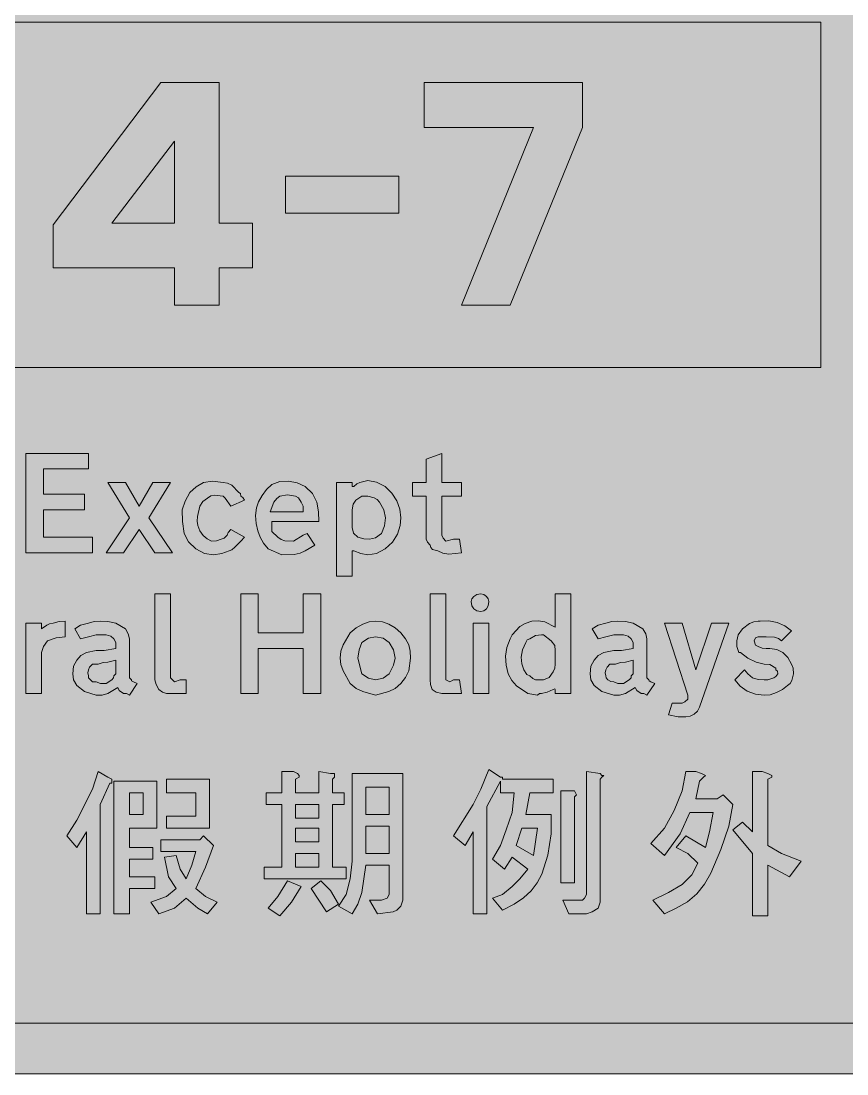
# Model space of a CAD drawing. Header units: metres. Extents: x 164 to 406, y 6 to 266.
# Drawn here: x 214.5 to 290.6, y 6.3 to 103.4 of the extents above; entities that cross this region are included whole.
import ezdxf

# ---------------------------------------------------------------- set-up
doc = ezdxf.new("R2010")
doc.units = ezdxf.units.M
for name, color, linetype, true_color in [('FILL_BLACK_000000', 7, 'Continuous', 0x000000), ('FILL_BLUE_0000FF', 7, 'Continuous', 0x0000ff), ('FILL_WHITE_FFFFFF', 7, 'Continuous', 0xffffff), ('STROKE_BLUE_0000FF', 7, 'Continuous', 0x0000ff), ('STROKE_WHITE_FFFFFF', 7, 'Continuous', 0xffffff)]:
    doc.layers.add(name, color=color, linetype=linetype, true_color=true_color)

msp = doc.modelspace()

# ---------------------------------------------------------------- hatches: boundary and pattern name
at = {"layer": 'FILL_BLACK_000000', "true_color": 0x000000}
h = msp.add_hatch(color=7, dxfattribs=at)
h.dxf.hatch_style = 1
h.paths.add_polyline_path([(235.8, 80.64), (232.74, 80.64), (232.74, 77.22), (228.6, 77.22), (228.6, 80.64), (217.44, 80.64), (217.44, 84.6), (227.34, 97.74), (232.74, 97.74), (232.74, 84.78), (235.8, 84.78), (235.8, 80.64)])
h.paths.add_polyline_path([(228.6, 84.78), (228.6, 92.34), (222.84, 84.78), (228.6, 84.78)], flags=16)
h = msp.add_hatch(color=7, dxfattribs=at)
h.dxf.hatch_style = 1
h.paths.add_polyline_path([(261.72, 93.6), (251.64, 93.6), (251.64, 97.74), (266.22, 97.74), (266.22, 93.6), (259.56, 77.22), (255.06, 77.22), (261.72, 93.6)])
h = msp.add_hatch(color=7, dxfattribs=at)
h.dxf.hatch_style = 1
h.paths.add_polyline_path([(249.3, 89.1), (249.3, 85.68), (238.86, 85.68), (238.86, 89.1), (249.3, 89.1)])
at = {"layer": 'FILL_BLUE_0000FF', "true_color": 0x0000ff}
h = msp.add_hatch(color=7, dxfattribs=at)
h.dxf.hatch_style = 1
h.paths.add_polyline_path([(400.79, 15), (400.55, 14.13), (400.1, 13.26), (399.42, 12.42), (398.68, 11.82), (397.85, 11.36), (396.94, 11.08), (396, 10.98), (173.52, 10.98), (172.55, 11.09), (171.72, 11.34), (170.78, 11.88), (170.1, 12.42), (169.42, 13.26), (168.98, 14.13), (168.73, 15), (168.66, 15.84), (168.66, 255.78), (168.73, 256.72), (168.98, 257.62), (169.42, 258.46), (170.1, 259.2), (170.84, 259.88), (171.68, 260.32), (172.58, 260.57), (173.52, 260.64), (396, 260.64), (396.9, 260.53), (397.8, 260.28), (398.75, 259.87), (399.42, 259.2), (400.1, 258.39), (400.5, 257.58), (400.71, 257.15), (400.82, 256.68), (400.86, 255.78), (400.86, 15.84), (400.79, 15)])
at = {"layer": 'FILL_WHITE_FFFFFF', "true_color": 0xffffff}
h = msp.add_hatch(color=7, dxfattribs=at)
h.dxf.hatch_style = 1
h.paths.add_polyline_path([(405.56, 14.13), (405.34, 13.26), (405, 12.42), (404.66, 11.51), (404.19, 10.64), (403.58, 9.81), (402.84, 9), (401.36, 7.78), (399.6, 6.84), (397.8, 6.43), (396, 6.3), (173.52, 6.3), (171.65, 6.43), (169.92, 6.84), (168.17, 7.78), (166.68, 9), (165.94, 9.81), (165.33, 10.64), (164.86, 11.51), (164.52, 12.42), (164.18, 13.26), (163.96, 14.13), (163.8, 15.84), (163.8, 255.78), (163.96, 257.51), (164.18, 258.44), (164.52, 259.38), (164.86, 260.29), (165.33, 261.13), (165.94, 261.91), (166.68, 262.62), (168.17, 263.83), (169.92, 264.78), (170.76, 265.12), (171.65, 265.34), (173.52, 265.5), (396, 265.5), (397.8, 265.34), (398.68, 265.12), (399.6, 264.78), (401.36, 263.83), (402.84, 262.62), (403.58, 261.91), (404.19, 261.13), (404.66, 260.29), (405, 259.38), (405.34, 258.44), (405.56, 257.51), (405.72, 255.78), (405.72, 15.84), (405.56, 14.13)])
h = msp.add_hatch(color=7, dxfattribs=at)
h.dxf.hatch_style = 1
h.paths.add_polyline_path([(288.18, 103.32), (288.18, 71.46), (180.72, 71.46), (180.72, 103.32), (288.18, 103.32)])
h = msp.add_hatch(color=7, dxfattribs=at)
h.dxf.hatch_style = 1
h.paths.add_polyline_path([(214.92, 63.54), (220.68, 63.54), (220.68, 62.1), (216.54, 62.1), (216.54, 59.76), (220.32, 59.76), (220.32, 58.32), (216.54, 58.32), (216.54, 55.8), (221.04, 55.8), (221.04, 54.36), (214.92, 54.36), (214.92, 63.54)])
h = msp.add_hatch(color=7, dxfattribs=at)
h.dxf.hatch_style = 1
h.paths.add_polyline_path([(253.37, 55.71), (253.62, 55.44), (254.34, 55.62), (254.88, 55.62), (255.06, 54.36), (253.91, 54.25), (253.36, 54.33), (252.9, 54.54), (252.41, 54.67), (252.24, 54.84), (252.18, 55.08), (251.93, 55.35), (251.82, 55.62), (251.82, 59.58), (250.56, 59.58), (250.56, 60.84), (251.82, 60.84), (251.82, 63), (253.26, 63.54), (253.26, 60.84), (255.06, 60.84), (255.06, 59.58), (253.26, 59.58), (253.26, 55.98), (253.37, 55.71)])
h = msp.add_hatch(color=7, dxfattribs=at)
h.dxf.hatch_style = 1
h.paths.add_polyline_path([(225.36, 56.52), (223.92, 54.36), (222.3, 54.36), (224.46, 57.6), (222.48, 60.84), (224.1, 60.84), (225.36, 58.68), (226.62, 60.84), (228.24, 60.84), (226.26, 57.6), (228.42, 54.36), (226.8, 54.36), (225.36, 56.52)])
h = msp.add_hatch(color=7, dxfattribs=at)
h.dxf.hatch_style = 1
h.paths.add_polyline_path([(232.47, 55.46), (232.92, 55.62), (233.19, 55.73), (233.46, 55.98), (233.57, 56.25), (233.82, 56.52), (235.08, 55.8), (234.72, 55.44), (234.18, 54.9), (233.91, 54.65), (233.64, 54.54), (232.99, 54.29), (232.2, 54.18), (231.39, 54.31), (230.58, 54.72), (229.91, 55.37), (229.5, 56.16), (229.34, 57.24), (229.32, 58.32), (229.61, 59.13), (230.04, 59.94), (230.6, 60.46), (231.3, 60.84), (232.13, 60.97), (233.1, 60.84), (233.5, 60.78), (233.89, 60.59), (234.54, 59.94), (234.7, 59.83), (234.72, 59.58), (234.9, 59.47), (235.08, 59.22), (233.82, 58.68), (233.28, 59.4), (233.1, 59.58), (232.31, 59.69), (231.96, 59.61), (231.66, 59.4), (231.23, 59.11), (230.94, 58.68), (230.72, 57.71), (230.69, 57.29), (230.76, 56.88), (230.96, 56.38), (231.26, 55.96), (231.62, 55.64), (232.02, 55.44), (232.47, 55.46)])
h = msp.add_hatch(color=7, dxfattribs=at)
h.dxf.hatch_style = 1
h.paths.add_polyline_path([(236.81, 55.26), (236.52, 55.8), (236.29, 56.4), (236.14, 57.08), (236.09, 57.8), (236.16, 58.5), (236.36, 59.07), (236.68, 59.65), (237.1, 60.2), (237.6, 60.66), (238.33, 60.94), (239.13, 60.97), (239.93, 60.81), (240.66, 60.48), (241.34, 59.83), (241.74, 59.04), (241.9, 58.14), (241.92, 57.24), (237.6, 57.24), (237.6, 56.88), (237.6, 56.7), (237.6, 56.34), (238.14, 55.8), (238.44, 55.59), (238.79, 55.48), (239.58, 55.44), (240.48, 55.98), (240.84, 56.16), (241.56, 55.08), (240.66, 54.54), (240.2, 54.33), (239.65, 54.22), (238.5, 54.18), (237.24, 54.72), (236.81, 55.26)])
h.paths.add_polyline_path([(240.46, 58.66), (240.3, 59.04), (240.03, 59.44), (239.76, 59.58), (239.04, 59.71), (238.32, 59.58), (238.05, 59.38), (237.78, 59.04), (237.42, 58.14), (240.48, 58.14), (240.46, 58.66)], flags=16)
h = msp.add_hatch(color=7, dxfattribs=at)
h.dxf.hatch_style = 1
h.paths.add_polyline_path([(246.42, 61.02), (247.23, 60.88), (248.04, 60.48), (248.64, 59.88), (249.1, 59.17), (249.38, 58.4), (249.48, 57.6), (249.41, 56.87), (249.17, 56.09), (248.72, 55.35), (248.04, 54.72), (247.23, 54.31), (246.42, 54.18), (245.79, 54.29), (245.16, 54.54), (244.98, 54.54), (244.98, 52.2), (243.54, 52.2), (243.54, 60.84), (244.98, 60.84), (244.98, 60.48), (245.09, 60.48), (245.16, 60.48), (245.43, 60.73), (245.7, 60.84), (246.42, 61.02)])
h.paths.add_polyline_path([(244.98, 58.32), (244.98, 56.7), (245.12, 56.18), (245.52, 55.8), (246.06, 55.64), (246.6, 55.62), (247.14, 55.75), (247.68, 56.16), (247.98, 56.86), (248.06, 57.6), (247.91, 58.34), (247.5, 59.04), (247.31, 59.28), (247.03, 59.44), (246.42, 59.58), (245.88, 59.58), (245.34, 59.22), (245.09, 58.84), (244.98, 58.32)], flags=16)
h = msp.add_hatch(color=7, dxfattribs=at)
h.dxf.hatch_style = 1
h.paths.add_polyline_path([(226.8, 50.58), (228.24, 50.58), (228.24, 42.84), (228.6, 42.48), (229.14, 42.66), (229.68, 42.66), (229.68, 41.4), (228.78, 41.4), (227.88, 41.4), (227.52, 41.51), (227.16, 41.76), (226.91, 42.21), (226.8, 42.66), (226.8, 50.58)])
h = msp.add_hatch(color=7, dxfattribs=at)
h.dxf.hatch_style = 1
h.paths.add_polyline_path([(240.48, 45.54), (236.34, 45.54), (236.34, 41.4), (234.72, 41.4), (234.72, 50.58), (236.34, 50.58), (236.34, 46.98), (240.48, 46.98), (240.48, 50.58), (242.1, 50.58), (242.1, 41.4), (240.48, 41.4), (240.48, 45.54)])
h = msp.add_hatch(color=7, dxfattribs=at)
h.dxf.hatch_style = 1
h.paths.add_polyline_path([(252.18, 50.58), (253.62, 50.58), (253.62, 42.66), (253.98, 42.48), (254.34, 42.66), (254.88, 42.66), (255.06, 41.4), (254.16, 41.4), (253.26, 41.4), (252.74, 41.51), (252.36, 41.76), (252.2, 42.21), (252.18, 42.66), (252.18, 50.58)])
h = msp.add_hatch(color=7, dxfattribs=at)
h.dxf.hatch_style = 1
h.paths.add_polyline_path([(257.52, 49.49), (257.36, 49.21), (257.12, 49.02), (256.86, 48.96), (256.49, 49.02), (256.21, 49.21), (256.02, 49.49), (255.96, 49.86), (256.02, 50.12), (256.21, 50.35), (256.49, 50.52), (256.86, 50.58), (257.12, 50.52), (257.36, 50.35), (257.52, 50.12), (257.58, 49.86), (257.52, 49.49)])
h = msp.add_hatch(color=7, dxfattribs=at)
h.dxf.hatch_style = 1
h.paths.add_polyline_path([(262.44, 41.4), (262.26, 41.38), (262.08, 41.22), (261.18, 41.4), (260.15, 42.1), (259.71, 42.59), (259.38, 43.2), (259.18, 44.01), (259.13, 44.82), (259.25, 45.63), (259.56, 46.44), (259.74, 46.8), (260.44, 47.56), (260.93, 47.86), (261.54, 48.06), (262.18, 48.1), (262.76, 47.99), (263.7, 47.52), (263.7, 50.58), (265.14, 50.58), (265.14, 41.4), (263.7, 41.4), (263.7, 41.76), (263.68, 41.83), (263.52, 41.76), (262.98, 41.51), (262.44, 41.4)])
h.paths.add_polyline_path([(263.52, 43.38), (263.68, 43.74), (263.7, 44.1), (263.7, 45.36), (263.66, 45.81), (263.34, 46.26), (262.62, 46.8), (262.44, 46.8), (261.9, 46.75), (261.36, 46.44), (261.11, 46.33), (261, 46.08), (260.69, 45.41), (260.57, 44.75), (260.62, 44.13), (260.82, 43.56), (261.09, 43.15), (261.36, 43.02), (261.63, 42.77), (261.9, 42.66), (262.62, 42.66), (263.14, 42.88), (263.52, 43.38)], flags=16)
h = msp.add_hatch(color=7, dxfattribs=at)
h.dxf.hatch_style = 1
h.paths.add_polyline_path([(216.83, 47.68), (217.09, 47.82), (217.44, 47.88), (217.98, 48.04), (218.52, 48.06), (218.52, 46.62), (217.71, 46.51), (216.9, 46.26), (216.54, 45.72), (216.36, 45.18), (216.36, 41.4), (214.92, 41.4), (214.92, 47.88), (216.36, 47.88), (216.36, 47.34), (216.83, 47.68)])
h = msp.add_hatch(color=7, dxfattribs=at)
h.dxf.hatch_style = 1
h.paths.add_polyline_path([(220.68, 47.88), (221.22, 48.04), (221.76, 48.06), (222.48, 48.04), (223.2, 47.88), (224.1, 47.34), (224.35, 46.89), (224.46, 46.44), (224.46, 45), (224.46, 42.84), (224.64, 42.66), (224.66, 42.57), (224.82, 42.48), (225.18, 42.3), (224.46, 41.22), (224.19, 41.38), (223.92, 41.4), (223.52, 41.67), (223.38, 41.94), (222.48, 41.4), (221.94, 41.24), (221.4, 41.22), (220.32, 41.58), (219.6, 42.12), (219.29, 42.66), (219.24, 43.2), (219.29, 43.9), (219.6, 44.46), (219.98, 44.89), (220.5, 45.18), (221.4, 45.36), (222.12, 45.36), (223.2, 45.54), (223.2, 45.72), (223.2, 46.08), (223.02, 46.44), (222.73, 46.69), (222.3, 46.8), (221.4, 46.8), (220.68, 46.62), (219.96, 46.44), (219.42, 47.34), (219.96, 47.7), (220.68, 47.88)])
h.paths.add_polyline_path([(222.3, 42.3), (222.84, 42.66), (223, 42.84), (223.02, 43.02), (223.2, 43.2), (223.2, 44.46), (222.48, 44.28), (222.03, 44.26), (221.58, 44.1), (221.04, 44.1), (220.79, 43.83), (220.68, 43.56), (220.61, 43.29), (220.68, 43.02), (220.7, 42.84), (220.86, 42.66), (221.04, 42.48), (221.4, 42.48), (221.78, 42.32), (222.3, 42.3)], flags=16)
h = msp.add_hatch(color=7, dxfattribs=at)
h.dxf.hatch_style = 1
h.paths.add_polyline_path([(244.15, 45.88), (244.8, 46.98), (245.37, 47.45), (245.97, 47.79), (246.57, 47.99), (247.14, 48.06), (247.78, 47.99), (248.38, 47.79), (248.94, 47.45), (249.48, 46.98), (249.92, 46.44), (250.2, 45.88), (250.34, 45.28), (250.38, 44.64), (250.2, 43.47), (249.92, 42.87), (249.48, 42.3), (248.94, 41.85), (248.38, 41.56), (247.14, 41.22), (245.97, 41.56), (245.37, 41.85), (244.8, 42.3), (244.15, 43.47), (243.96, 44.07), (243.9, 44.64), (243.96, 45.28), (244.15, 45.88)])
h.paths.add_polyline_path([(245.88, 46.08), (245.63, 45.43), (245.52, 44.64), (245.88, 43.2), (246.51, 42.79), (247.14, 42.66), (247.84, 42.79), (248.4, 43.2), (248.81, 43.99), (248.94, 44.64), (248.81, 45.43), (248.4, 46.08), (247.84, 46.48), (247.14, 46.62), (246.51, 46.48), (245.88, 46.08)], flags=16)
h = msp.add_hatch(color=7, dxfattribs=at)
h.dxf.hatch_style = 1
h.paths.add_polyline_path([(257.58, 47.88), (257.58, 41.4), (256.14, 41.4), (256.14, 47.88), (257.58, 47.88)])
h = msp.add_hatch(color=7, dxfattribs=at)
h.dxf.hatch_style = 1
h.paths.add_polyline_path([(267.3, 42.12), (266.99, 42.66), (266.94, 43.2), (266.99, 43.9), (267.3, 44.46), (267.68, 44.89), (268.2, 45.18), (269.1, 45.36), (269.82, 45.36), (270.9, 45.54), (270.9, 45.72), (270.9, 46.08), (270.72, 46.44), (270.43, 46.69), (270, 46.8), (269.1, 46.8), (268.38, 46.62), (267.66, 46.44), (267.12, 47.34), (267.66, 47.7), (268.38, 47.88), (268.92, 48.04), (269.46, 48.06), (270.18, 48.04), (270.9, 47.88), (271.8, 47.34), (272.05, 46.89), (272.16, 46.44), (272.16, 45), (272.16, 42.84), (272.34, 42.66), (272.36, 42.57), (272.52, 42.48), (272.88, 42.3), (272.16, 41.22), (271.89, 41.38), (271.62, 41.4), (271.22, 41.67), (271.08, 41.94), (270.18, 41.4), (269.64, 41.24), (269.1, 41.22), (268.02, 41.58), (267.3, 42.12)])
h.paths.add_polyline_path([(270, 42.3), (270.54, 42.66), (270.7, 42.84), (270.72, 43.02), (270.9, 43.2), (270.9, 44.46), (270.18, 44.28), (269.73, 44.26), (269.28, 44.1), (268.74, 44.1), (268.49, 43.83), (268.38, 43.56), (268.31, 43.29), (268.38, 43.02), (268.4, 42.84), (268.56, 42.66), (268.83, 42.5), (269.1, 42.48), (269.48, 42.32), (270, 42.3)], flags=16)
h = msp.add_hatch(color=7, dxfattribs=at)
h.dxf.hatch_style = 1
h.paths.add_polyline_path([(275.94, 41.22), (273.78, 47.88), (275.4, 47.88), (276.66, 43.56), (278.1, 47.88), (279.72, 47.88), (277.02, 40.14), (276.82, 39.77), (276.53, 39.49), (276.16, 39.3), (275.76, 39.24), (275.04, 39.24), (274.14, 39.42), (274.5, 40.5), (275.4, 40.5), (275.67, 40.61), (275.94, 40.86), (275.94, 41.22)])
h = msp.add_hatch(color=7, dxfattribs=at)
h.dxf.hatch_style = 1
h.paths.add_polyline_path([(282.78, 45.56), (283.14, 45.54), (283.5, 45.54), (284.14, 45.44), (284.69, 45.16), (285.15, 44.7), (285.48, 44.1), (285.64, 43.72), (285.66, 43.2), (285.53, 42.59), (285.36, 42.31), (285.12, 42.12), (284.66, 41.75), (284.11, 41.47), (283.53, 41.28), (282.96, 41.22), (282.16, 41.32), (281.41, 41.6), (280.76, 42.06), (280.26, 42.66), (281.16, 43.56), (281.45, 43.2), (281.88, 42.84), (282.42, 42.68), (282.96, 42.66), (283.32, 42.66), (283.86, 42.84), (284.04, 42.95), (284.22, 43.2), (284.2, 43.45), (284.04, 43.56), (284.04, 43.74), (283.5, 44.05), (282.96, 44.1), (282.24, 44.28), (281.45, 44.66), (280.8, 45.18), (280.62, 45.18), (280.46, 45.72), (280.44, 46.26), (280.58, 46.8), (280.98, 47.34), (281.63, 47.83), (282.02, 48), (282.42, 48.06), (282.6, 48.06), (283.4, 48.1), (284.18, 47.95), (284.88, 47.63), (285.48, 47.16), (284.58, 46.26), (284.28, 46.47), (283.93, 46.57), (283.14, 46.62), (282.42, 46.62), (282.17, 46.51), (282.06, 46.26), (282.17, 45.85), (282.42, 45.72), (282.78, 45.56)])
h = msp.add_hatch(color=7, dxfattribs=at)
h.dxf.hatch_style = 1
h.paths.add_polyline_path([(222.84, 33.48), (222.84, 33.12), (222.66, 33.12), (221.76, 31.14), (221.76, 21.06), (220.5, 21.06), (220.5, 28.62), (219.6, 27.18), (218.7, 28.26), (219.6, 29.7), (221.04, 32.58), (221.58, 34.2), (222.48, 33.66), (222.84, 33.48)])
h = msp.add_hatch(color=7, dxfattribs=at)
h.dxf.hatch_style = 1
h.paths.add_polyline_path([(239.94, 34.02), (240.12, 33.84), (240.12, 33.66), (239.76, 33.48), (239.76, 32.22), (241.92, 32.22), (241.92, 34.2), (243, 34.02), (243.36, 34.02), (243.36, 33.66), (243.18, 33.48), (243.18, 32.22), (244.26, 32.22), (244.26, 31.14), (243.18, 31.14), (243.18, 25.38), (244.44, 25.38), (244.44, 24.3), (236.88, 24.3), (236.88, 25.38), (238.5, 25.38), (238.5, 31.14), (237.06, 31.14), (237.06, 32.22), (238.5, 32.22), (238.5, 34.2), (239.58, 34.2), (239.94, 34.02)])
h.paths.add_polyline_path([(239.76, 27.72), (241.92, 27.72), (241.92, 28.98), (239.76, 28.98), (239.76, 27.72)], flags=16)
h.paths.add_polyline_path([(239.76, 26.64), (239.76, 25.38), (241.92, 25.38), (241.92, 26.64), (239.76, 26.64)], flags=16)
h.paths.add_polyline_path([(241.92, 31.14), (239.76, 31.14), (239.76, 29.88), (241.92, 29.88), (241.92, 31.14)], flags=16)
h = msp.add_hatch(color=7, dxfattribs=at)
h.dxf.hatch_style = 1
h.paths.add_polyline_path([(249.48, 21.78), (249.12, 21.42), (248.76, 21.24), (247.32, 21.06), (246.6, 22.32), (247.68, 22.32), (248.22, 22.5), (248.4, 22.86), (248.4, 25.56), (246.24, 25.56), (245.88, 23.04), (245.52, 21.96), (244.98, 21.06), (243.72, 21.78), (244.44, 22.86), (244.8, 24.3), (244.98, 25.92), (244.98, 34.02), (249.66, 34.02), (249.66, 22.32), (249.48, 21.78)])
h.paths.add_polyline_path([(246.24, 29.16), (246.24, 26.64), (248.4, 26.64), (248.4, 29.16), (246.24, 29.16)], flags=16)
h.paths.add_polyline_path([(248.4, 32.76), (246.24, 32.76), (246.24, 30.24), (248.4, 30.24), (248.4, 32.76)], flags=16)
h = msp.add_hatch(color=7, dxfattribs=at)
h.dxf.hatch_style = 1
h.paths.add_polyline_path([(256.86, 32.58), (257.58, 34.38), (258.66, 33.66), (258.84, 33.66), (258.84, 33.48), (263.52, 33.48), (263.52, 32.22), (261.36, 32.22), (261, 30.24), (263.34, 30.24), (263.34, 28.44), (263.04, 26.48), (262.47, 24.72), (262.04, 23.93), (261.49, 23.2), (260.78, 22.54), (259.92, 21.96), (258.84, 21.42), (257.94, 22.5), (258.84, 22.86), (259.74, 23.58), (260.46, 24.3), (261.18, 25.2), (259.74, 26.28), (259.02, 25.2), (257.94, 26.1), (258.66, 27.36), (259.2, 28.8), (259.74, 30.42), (259.92, 32.22), (258.66, 32.22), (258.66, 33.3), (257.4, 30.96), (257.4, 21.06), (256.14, 21.06), (256.14, 28.62), (255.42, 27.36), (254.34, 28.26), (256.14, 31.14), (256.86, 32.58)])
h.paths.add_polyline_path([(261.72, 26.46), (262.08, 28.98), (260.64, 28.98), (260.1, 27.36), (261.72, 26.46)], flags=16)
h = msp.add_hatch(color=7, dxfattribs=at)
h.dxf.hatch_style = 1
h.paths.add_polyline_path([(267.84, 34.02), (268.02, 33.84), (268.2, 33.84), (268.02, 33.66), (267.84, 33.48), (267.84, 22.14), (267.66, 21.6), (267.12, 21.24), (266.58, 21.06), (264.96, 21.06), (264.42, 22.32), (266.22, 22.32), (266.4, 22.5), (266.58, 22.86), (266.58, 34.2), (267.84, 34.02)])
h = msp.add_hatch(color=7, dxfattribs=at)
h.dxf.hatch_style = 1
h.paths.add_polyline_path([(277.2, 34.02), (277.56, 33.84), (277.38, 33.66), (277.02, 33.3), (276.66, 31.68), (278.64, 31.68), (279.18, 32.04), (280.08, 31.14), (279.72, 29.16), (278.96, 26.99), (278.05, 24.81), (277.46, 23.81), (276.76, 22.91), (275.9, 22.16), (274.86, 21.6), (273.78, 21.06), (272.7, 22.32), (274.14, 23.04), (275.4, 23.76), (276.3, 24.66), (276.84, 25.74), (275.94, 26.64), (274.86, 27.18), (275.76, 28.26), (277.56, 27.18), (277.92, 28.62), (278.28, 30.42), (276.12, 30.42), (275.22, 28.44), (273.78, 26.46), (272.52, 27.54), (273.78, 28.98), (274.68, 30.6), (275.4, 32.4), (275.76, 34.2), (276.66, 34.2), (277.2, 34.02)])
h = msp.add_hatch(color=7, dxfattribs=at)
h.dxf.hatch_style = 1
h.paths.add_polyline_path([(283.32, 34.02), (283.68, 33.84), (283.68, 33.66), (283.32, 33.48), (283.32, 27.36), (284.58, 26.64), (286.38, 25.92), (285.3, 24.48), (283.32, 25.56), (283.32, 20.88), (281.88, 20.88), (281.88, 26.64), (280.08, 28.8), (280.98, 29.52), (281.88, 28.62), (281.88, 34.2), (282.78, 34.2), (283.32, 34.02)])
h = msp.add_hatch(color=7, dxfattribs=at)
h.dxf.hatch_style = 1
h.paths.add_polyline_path([(226.98, 28.98), (224.46, 28.98), (224.46, 27.18), (226.62, 27.18), (226.62, 26.1), (224.46, 26.1), (224.46, 24.48), (226.8, 24.48), (226.8, 23.4), (224.46, 23.4), (224.46, 21.06), (223.02, 21.06), (223.02, 33.3), (226.98, 33.3), (226.98, 28.98)])
h.paths.add_polyline_path([(225.72, 32.22), (224.46, 32.22), (224.46, 30.24), (225.72, 30.24), (225.72, 32.22)], flags=16)
h = msp.add_hatch(color=7, dxfattribs=at)
h.dxf.hatch_style = 1
h.paths.add_polyline_path([(231.84, 33.48), (231.84, 28.98), (227.88, 28.98), (227.88, 30.06), (230.58, 30.06), (230.58, 32.22), (227.88, 32.22), (227.88, 33.48), (231.84, 33.48)])
h = msp.add_hatch(color=7, dxfattribs=at)
h.dxf.hatch_style = 1
h.paths.add_polyline_path([(265.5, 32.4), (265.68, 32.04), (265.5, 31.86), (265.5, 23.94), (264.24, 23.94), (264.24, 32.4), (265.5, 32.4)])
h = msp.add_hatch(color=7, dxfattribs=at)
h.dxf.hatch_style = 1
h.paths.add_polyline_path([(230.94, 27.9), (231.3, 28.26), (232.2, 27.36), (231.48, 25.38), (230.58, 23.4), (231.48, 22.68), (232.56, 22.14), (231.66, 21.06), (230.76, 21.6), (229.68, 22.5), (228.6, 21.6), (227.16, 21.06), (226.44, 22.14), (227.88, 22.68), (228.78, 23.4), (228.06, 24.48), (227.7, 26.28), (228.78, 26.46), (229.14, 25.2), (229.68, 24.3), (230.22, 25.56), (230.58, 26.82), (227.34, 26.82), (227.34, 27.9), (230.94, 27.9)])
h = msp.add_hatch(color=7, dxfattribs=at)
h.dxf.hatch_style = 1
h.paths.add_polyline_path([(238.14, 22.68), (239.04, 24.12), (240.3, 23.58), (239.4, 22.14), (238.32, 20.88), (237.24, 21.6), (238.14, 22.68)])
h = msp.add_hatch(color=7, dxfattribs=at)
h.dxf.hatch_style = 1
h.paths.add_polyline_path([(243, 23.22), (243.72, 21.96), (242.64, 21.24), (241.2, 23.4), (242.1, 24.12), (243, 23.22)])

# ---------------------------------------------------------------- linework, layer by layer
at = {"layer": 'FILL_BLACK_000000', "lineweight": 0, "true_color": 0x000000}
for points in [[(235.8, 80.64), (232.74, 80.64), (232.74, 77.22), (228.6, 77.22), (228.6, 80.64), (217.44, 80.64), (217.44, 84.6), (227.34, 97.74), (232.74, 97.74), (232.74, 84.78), (235.8, 84.78)], [(261.72, 93.6), (251.64, 93.6), (251.64, 97.74), (266.22, 97.74), (266.22, 93.6), (259.56, 77.22), (255.06, 77.22)], [(228.6, 84.78), (228.6, 92.34), (222.84, 84.78)], [(249.3, 89.1), (249.3, 85.68), (238.86, 85.68), (238.86, 89.1)]]:
    msp.add_lwpolyline(points, close=True, dxfattribs=at)
at = {"layer": 'FILL_BLUE_0000FF', "lineweight": 0, "true_color": 0x0000ff}
msp.add_lwpolyline([(400.86, 255.78), (400.86, 15.84), (400.79, 15), (400.55, 14.13), (400.1, 13.26), (399.42, 12.42), (398.68, 11.82), (397.85, 11.36), (396.94, 11.08), (396, 10.98), (173.52, 10.98), (172.55, 11.09), (171.72, 11.34), (170.78, 11.88), (170.1, 12.42), (169.42, 13.26), (168.98, 14.13), (168.73, 15), (168.66, 15.84), (168.66, 255.78)], dxfattribs=at)
at = {"layer": 'FILL_WHITE_FFFFFF', "lineweight": 0, "true_color": 0xffffff}
msp.add_lwpolyline([(396, 6.3), (173.52, 6.3), (171.65, 6.43), (169.92, 6.84), (168.17, 7.78), (166.68, 9), (165.94, 9.81), (165.33, 10.64), (164.86, 11.51), (164.52, 12.42), (164.18, 13.26), (163.96, 14.13), (163.8, 15.84), (163.8, 255.78)], dxfattribs=at)
at = {"layer": 'FILL_WHITE_FFFFFF', "lineweight": 0, "true_color": 0x0000ff}
msp.add_lwpolyline([(288.18, 103.32), (288.18, 71.46), (180.72, 71.46), (180.72, 103.32)], close=True, dxfattribs=at)
at = {"layer": 'FILL_WHITE_FFFFFF', "lineweight": 0, "true_color": 0xffffff}
for points in [[(214.92, 63.54), (220.68, 63.54), (220.68, 62.1), (216.54, 62.1), (216.54, 59.76), (220.32, 59.76), (220.32, 58.32), (216.54, 58.32), (216.54, 55.8), (221.04, 55.8), (221.04, 54.36), (214.92, 54.36)], [(253.37, 55.71), (253.62, 55.44), (254.34, 55.62), (254.88, 55.62), (255.06, 54.36), (253.91, 54.25), (253.36, 54.33), (252.9, 54.54), (252.41, 54.67), (252.24, 54.84), (252.18, 55.08), (251.93, 55.35), (251.82, 55.62), (251.82, 59.58), (250.56, 59.58), (250.56, 60.84), (251.82, 60.84), (251.82, 63), (253.26, 63.54), (253.26, 60.84), (255.06, 60.84), (255.06, 59.58), (253.26, 59.58), (253.26, 55.98)], [(225.36, 56.52), (223.92, 54.36), (222.3, 54.36), (224.46, 57.6), (222.48, 60.84), (224.1, 60.84), (225.36, 58.68), (226.62, 60.84), (228.24, 60.84), (226.26, 57.6), (228.42, 54.36), (226.8, 54.36)], [(232.47, 55.46), (232.92, 55.62), (233.19, 55.73), (233.46, 55.98), (233.57, 56.25), (233.82, 56.52), (235.08, 55.8), (234.72, 55.44), (234.18, 54.9), (233.91, 54.65), (233.64, 54.54), (232.99, 54.29), (232.2, 54.18), (231.39, 54.31), (230.58, 54.72), (229.91, 55.37), (229.5, 56.16), (229.34, 57.24), (229.32, 58.32), (229.61, 59.13), (230.04, 59.94), (230.6, 60.46), (231.3, 60.84), (232.13, 60.97), (233.1, 60.84), (233.5, 60.78), (233.89, 60.59), (234.54, 59.94), (234.7, 59.83), (234.72, 59.58), (234.9, 59.47), (235.08, 59.22), (233.82, 58.68), (233.28, 59.4), (233.1, 59.58), (232.31, 59.69), (231.96, 59.61), (231.66, 59.4), (231.23, 59.11), (230.94, 58.68), (230.72, 57.71), (230.69, 57.29), (230.76, 56.88), (230.96, 56.38), (231.26, 55.96), (231.62, 55.64), (232.02, 55.44)], [(236.81, 55.26), (236.52, 55.8), (236.29, 56.4), (236.14, 57.08), (236.09, 57.8), (236.16, 58.5), (236.36, 59.07), (236.68, 59.65), (237.1, 60.2), (237.6, 60.66), (238.33, 60.94), (239.13, 60.97), (239.93, 60.81), (240.66, 60.48), (241.34, 59.83), (241.74, 59.04), (241.9, 58.14), (241.92, 57.24), (237.6, 57.24), (237.6, 56.88), (237.6, 56.7), (237.6, 56.34), (238.14, 55.8), (238.44, 55.59), (238.79, 55.48), (239.58, 55.44), (240.48, 55.98), (240.84, 56.16), (241.56, 55.08), (240.66, 54.54), (240.2, 54.33), (239.65, 54.22), (238.5, 54.18), (237.24, 54.72)], [(246.42, 61.02), (247.23, 60.88), (248.04, 60.48), (248.64, 59.88), (249.1, 59.17), (249.38, 58.4), (249.48, 57.6), (249.41, 56.87), (249.17, 56.09), (248.72, 55.35), (248.04, 54.72), (247.23, 54.31), (246.42, 54.18), (245.79, 54.29), (245.16, 54.54), (244.98, 54.54), (244.98, 52.2), (243.54, 52.2), (243.54, 60.84), (244.98, 60.84), (244.98, 60.48), (245.09, 60.48), (245.16, 60.48), (245.43, 60.73), (245.7, 60.84)], [(240.46, 58.66), (240.3, 59.04), (240.03, 59.44), (239.76, 59.58), (239.04, 59.71), (238.32, 59.58), (238.05, 59.38), (237.78, 59.04), (237.42, 58.14), (240.48, 58.14)], [(244.98, 58.32), (244.98, 56.7), (245.12, 56.18), (245.52, 55.8), (246.06, 55.64), (246.6, 55.62), (247.14, 55.75), (247.68, 56.16), (247.98, 56.86), (248.06, 57.6), (247.91, 58.34), (247.5, 59.04), (247.31, 59.28), (247.03, 59.44), (246.42, 59.58), (245.88, 59.58), (245.34, 59.22), (245.09, 58.84)], [(226.8, 50.58), (228.24, 50.58), (228.24, 42.84), (228.6, 42.48), (229.14, 42.66), (229.68, 42.66), (229.68, 41.4), (228.78, 41.4), (227.88, 41.4), (227.52, 41.51), (227.16, 41.76), (226.91, 42.21), (226.8, 42.66)], [(240.48, 45.54), (236.34, 45.54), (236.34, 41.4), (234.72, 41.4), (234.72, 50.58), (236.34, 50.58), (236.34, 46.98), (240.48, 46.98), (240.48, 50.58), (242.1, 50.58), (242.1, 41.4), (240.48, 41.4)], [(252.18, 50.58), (253.62, 50.58), (253.62, 42.66), (253.98, 42.48), (254.34, 42.66), (254.88, 42.66), (255.06, 41.4), (254.16, 41.4), (253.26, 41.4), (252.74, 41.51), (252.36, 41.76), (252.2, 42.21), (252.18, 42.66)], [(257.52, 49.49), (257.36, 49.21), (257.12, 49.02), (256.86, 48.96), (256.49, 49.02), (256.21, 49.21), (256.02, 49.49), (255.96, 49.86), (256.02, 50.12), (256.21, 50.35), (256.49, 50.52), (256.86, 50.58), (257.12, 50.52), (257.36, 50.35), (257.52, 50.12), (257.58, 49.86)], [(262.44, 41.4), (262.26, 41.38), (262.08, 41.22), (261.18, 41.4), (260.15, 42.1), (259.71, 42.59), (259.38, 43.2), (259.18, 44.01), (259.13, 44.82), (259.25, 45.63), (259.56, 46.44), (259.74, 46.8), (260.44, 47.56), (260.93, 47.86), (261.54, 48.06), (262.18, 48.1), (262.76, 47.99), (263.7, 47.52), (263.7, 50.58), (265.14, 50.58), (265.14, 41.4), (263.7, 41.4), (263.7, 41.76), (263.68, 41.83), (263.52, 41.76), (262.98, 41.51)], [(216.83, 47.68), (217.09, 47.82), (217.44, 47.88), (217.98, 48.04), (218.52, 48.06), (218.52, 46.62), (217.71, 46.51), (216.9, 46.26), (216.54, 45.72), (216.36, 45.18), (216.36, 41.4), (214.92, 41.4), (214.92, 47.88), (216.36, 47.88), (216.36, 47.34)], [(220.68, 47.88), (221.22, 48.04), (221.76, 48.06), (222.48, 48.04), (223.2, 47.88), (224.1, 47.34), (224.35, 46.89), (224.46, 46.44), (224.46, 45), (224.46, 42.84), (224.64, 42.66), (224.66, 42.57), (224.82, 42.48), (225.18, 42.3), (224.46, 41.22), (224.19, 41.38), (223.92, 41.4), (223.52, 41.67), (223.38, 41.94), (222.48, 41.4), (221.94, 41.24), (221.4, 41.22), (220.32, 41.58), (219.6, 42.12), (219.29, 42.66), (219.24, 43.2), (219.29, 43.9), (219.6, 44.46), (219.98, 44.89), (220.5, 45.18), (221.4, 45.36), (222.12, 45.36), (223.2, 45.54), (223.2, 45.72), (223.2, 46.08), (223.02, 46.44), (222.73, 46.69), (222.3, 46.8), (221.4, 46.8), (220.68, 46.62), (219.96, 46.44), (219.42, 47.34), (219.96, 47.7)], [(244.15, 45.88), (244.8, 46.98), (245.37, 47.45), (245.97, 47.79), (246.57, 47.99), (247.14, 48.06), (247.78, 47.99), (248.38, 47.79), (248.94, 47.45), (249.48, 46.98), (249.92, 46.44), (250.2, 45.88), (250.34, 45.28), (250.38, 44.64), (250.2, 43.47), (249.92, 42.87), (249.48, 42.3), (248.94, 41.85), (248.38, 41.56), (247.14, 41.22), (245.97, 41.56), (245.37, 41.85), (244.8, 42.3), (244.15, 43.47), (243.96, 44.07), (243.9, 44.64), (243.96, 45.28)], [(257.58, 47.88), (257.58, 41.4), (256.14, 41.4), (256.14, 47.88)], [(267.3, 42.12), (266.99, 42.66), (266.94, 43.2), (266.99, 43.9), (267.3, 44.46), (267.68, 44.89), (268.2, 45.18), (269.1, 45.36), (269.82, 45.36), (270.9, 45.54), (270.9, 45.72), (270.9, 46.08), (270.72, 46.44), (270.43, 46.69), (270, 46.8), (269.1, 46.8), (268.38, 46.62), (267.66, 46.44), (267.12, 47.34), (267.66, 47.7), (268.38, 47.88), (268.92, 48.04), (269.46, 48.06), (270.18, 48.04), (270.9, 47.88), (271.8, 47.34), (272.05, 46.89), (272.16, 46.44), (272.16, 45), (272.16, 42.84), (272.34, 42.66), (272.36, 42.57), (272.52, 42.48), (272.88, 42.3), (272.16, 41.22), (271.89, 41.38), (271.62, 41.4), (271.22, 41.67), (271.08, 41.94), (270.18, 41.4), (269.64, 41.24), (269.1, 41.22), (268.02, 41.58)], [(275.94, 41.22), (273.78, 47.88), (275.4, 47.88), (276.66, 43.56), (278.1, 47.88), (279.72, 47.88), (277.02, 40.14), (276.82, 39.77), (276.53, 39.49), (276.16, 39.3), (275.76, 39.24), (275.04, 39.24), (274.14, 39.42), (274.5, 40.5), (275.4, 40.5), (275.67, 40.61), (275.94, 40.86)], [(282.78, 45.56), (283.14, 45.54), (283.5, 45.54), (284.14, 45.44), (284.69, 45.16), (285.15, 44.7), (285.48, 44.1), (285.64, 43.72), (285.66, 43.2), (285.53, 42.59), (285.36, 42.31), (285.12, 42.12), (284.66, 41.75), (284.11, 41.47), (283.53, 41.28), (282.96, 41.22), (282.16, 41.32), (281.41, 41.6), (280.76, 42.06), (280.26, 42.66), (281.16, 43.56), (281.45, 43.2), (281.88, 42.84), (282.42, 42.68), (282.96, 42.66), (283.32, 42.66), (283.86, 42.84), (284.04, 42.95), (284.22, 43.2), (284.2, 43.45), (284.04, 43.56), (284.04, 43.74), (283.5, 44.05), (282.96, 44.1), (282.24, 44.28), (281.45, 44.66), (280.8, 45.18), (280.62, 45.18), (280.46, 45.72), (280.44, 46.26), (280.58, 46.8), (280.98, 47.34), (281.63, 47.83), (282.02, 48), (282.42, 48.06), (282.6, 48.06), (283.4, 48.1), (284.18, 47.95), (284.88, 47.63), (285.48, 47.16), (284.58, 46.26), (284.28, 46.47), (283.93, 46.57), (283.14, 46.62), (282.42, 46.62), (282.17, 46.51), (282.06, 46.26), (282.17, 45.85), (282.42, 45.72)], [(245.88, 46.08), (245.63, 45.43), (245.52, 44.64), (245.88, 43.2), (246.51, 42.79), (247.14, 42.66), (247.84, 42.79), (248.4, 43.2), (248.81, 43.99), (248.94, 44.64), (248.81, 45.43), (248.4, 46.08), (247.84, 46.48), (247.14, 46.62), (246.51, 46.48)], [(263.52, 43.38), (263.68, 43.74), (263.7, 44.1), (263.7, 45.36), (263.66, 45.81), (263.34, 46.26), (262.62, 46.8), (262.44, 46.8), (261.9, 46.75), (261.36, 46.44), (261.11, 46.33), (261, 46.08), (260.69, 45.41), (260.57, 44.75), (260.62, 44.13), (260.82, 43.56), (261.09, 43.15), (261.36, 43.02), (261.63, 42.77), (261.9, 42.66), (262.62, 42.66), (263.14, 42.88)], [(222.3, 42.3), (222.84, 42.66), (223, 42.84), (223.02, 43.02), (223.2, 43.2), (223.2, 44.46), (222.48, 44.28), (222.03, 44.26), (221.58, 44.1), (221.04, 44.1), (220.79, 43.83), (220.68, 43.56), (220.61, 43.29), (220.68, 43.02), (220.7, 42.84), (220.86, 42.66), (221.04, 42.48), (221.4, 42.48), (221.78, 42.32)], [(270, 42.3), (270.54, 42.66), (270.7, 42.84), (270.72, 43.02), (270.9, 43.2), (270.9, 44.46), (270.18, 44.28), (269.73, 44.26), (269.28, 44.1), (268.74, 44.1), (268.49, 43.83), (268.38, 43.56), (268.31, 43.29), (268.38, 43.02), (268.4, 42.84), (268.56, 42.66), (268.83, 42.5), (269.1, 42.48), (269.48, 42.32)], [(222.84, 33.48), (222.84, 33.12), (222.66, 33.12), (221.76, 31.14), (221.76, 21.06), (220.5, 21.06), (220.5, 28.62), (219.6, 27.18), (218.7, 28.26), (219.6, 29.7), (221.04, 32.58), (221.58, 34.2), (222.48, 33.66)], [(239.94, 34.02), (240.12, 33.84), (240.12, 33.66), (239.76, 33.48), (239.76, 32.22), (241.92, 32.22), (241.92, 34.2), (243, 34.02), (243.36, 34.02), (243.36, 33.66), (243.18, 33.48), (243.18, 32.22), (244.26, 32.22), (244.26, 31.14), (243.18, 31.14), (243.18, 25.38), (244.44, 25.38), (244.44, 24.3), (236.88, 24.3), (236.88, 25.38), (238.5, 25.38), (238.5, 31.14), (237.06, 31.14), (237.06, 32.22), (238.5, 32.22), (238.5, 34.2), (239.58, 34.2)], [(249.48, 21.78), (249.12, 21.42), (248.76, 21.24), (247.32, 21.06), (246.6, 22.32), (247.68, 22.32), (248.22, 22.5), (248.4, 22.86), (248.4, 25.56), (246.24, 25.56), (245.88, 23.04), (245.52, 21.96), (244.98, 21.06), (243.72, 21.78), (244.44, 22.86), (244.8, 24.3), (244.98, 25.92), (244.98, 34.02), (249.66, 34.02), (249.66, 22.32)], [(256.86, 32.58), (257.58, 34.38), (258.66, 33.66), (258.84, 33.66), (258.84, 33.48), (263.52, 33.48), (263.52, 32.22), (261.36, 32.22), (261, 30.24), (263.34, 30.24), (263.34, 28.44), (263.04, 26.48), (262.47, 24.72), (262.04, 23.93), (261.49, 23.2), (260.78, 22.54), (259.92, 21.96), (258.84, 21.42), (257.94, 22.5), (258.84, 22.86), (259.74, 23.58), (260.46, 24.3), (261.18, 25.2), (259.74, 26.28), (259.02, 25.2), (257.94, 26.1), (258.66, 27.36), (259.2, 28.8), (259.74, 30.42), (259.92, 32.22), (258.66, 32.22), (258.66, 33.3), (257.4, 30.96), (257.4, 21.06), (256.14, 21.06), (256.14, 28.62), (255.42, 27.36), (254.34, 28.26), (256.14, 31.14)], [(267.84, 34.02), (268.02, 33.84), (268.2, 33.84), (268.02, 33.66), (267.84, 33.48), (267.84, 22.14), (267.66, 21.6), (267.12, 21.24), (266.58, 21.06), (264.96, 21.06), (264.42, 22.32), (266.22, 22.32), (266.4, 22.5), (266.58, 22.86), (266.58, 34.2)], [(277.2, 34.02), (277.56, 33.84), (277.38, 33.66), (277.02, 33.3), (276.66, 31.68), (278.64, 31.68), (279.18, 32.04), (280.08, 31.14), (279.72, 29.16), (278.96, 26.99), (278.05, 24.81), (277.46, 23.81), (276.76, 22.91), (275.9, 22.16), (274.86, 21.6), (273.78, 21.06), (272.7, 22.32), (274.14, 23.04), (275.4, 23.76), (276.3, 24.66), (276.84, 25.74), (275.94, 26.64), (274.86, 27.18), (275.76, 28.26), (277.56, 27.18), (277.92, 28.62), (278.28, 30.42), (276.12, 30.42), (275.22, 28.44), (273.78, 26.46), (272.52, 27.54), (273.78, 28.98), (274.68, 30.6), (275.4, 32.4), (275.76, 34.2), (276.66, 34.2)], [(283.32, 34.02), (283.68, 33.84), (283.68, 33.66), (283.32, 33.48), (283.32, 27.36), (284.58, 26.64), (286.38, 25.92), (285.3, 24.48), (283.32, 25.56), (283.32, 20.88), (281.88, 20.88), (281.88, 26.64), (280.08, 28.8), (280.98, 29.52), (281.88, 28.62), (281.88, 34.2), (282.78, 34.2)], [(226.98, 28.98), (224.46, 28.98), (224.46, 27.18), (226.62, 27.18), (226.62, 26.1), (224.46, 26.1), (224.46, 24.48), (226.8, 24.48), (226.8, 23.4), (224.46, 23.4), (224.46, 21.06), (223.02, 21.06), (223.02, 33.3), (226.98, 33.3)], [(231.84, 33.48), (231.84, 28.98), (227.88, 28.98), (227.88, 30.06), (230.58, 30.06), (230.58, 32.22), (227.88, 32.22), (227.88, 33.48)], [(225.72, 32.22), (224.46, 32.22), (224.46, 30.24), (225.72, 30.24)], [(248.4, 32.76), (246.24, 32.76), (246.24, 30.24), (248.4, 30.24)], [(265.5, 32.4), (265.68, 32.04), (265.5, 31.86), (265.5, 23.94), (264.24, 23.94), (264.24, 32.4)], [(241.92, 31.14), (239.76, 31.14), (239.76, 29.88), (241.92, 29.88)], [(246.24, 29.16), (246.24, 26.64), (248.4, 26.64), (248.4, 29.16)], [(230.94, 27.9), (231.3, 28.26), (232.2, 27.36), (231.48, 25.38), (230.58, 23.4), (231.48, 22.68), (232.56, 22.14), (231.66, 21.06), (230.76, 21.6), (229.68, 22.5), (228.6, 21.6), (227.16, 21.06), (226.44, 22.14), (227.88, 22.68), (228.78, 23.4), (228.06, 24.48), (227.7, 26.28), (228.78, 26.46), (229.14, 25.2), (229.68, 24.3), (230.22, 25.56), (230.58, 26.82), (227.34, 26.82), (227.34, 27.9)], [(239.76, 27.72), (241.92, 27.72), (241.92, 28.98), (239.76, 28.98)], [(261.72, 26.46), (262.08, 28.98), (260.64, 28.98), (260.1, 27.36)], [(239.76, 26.64), (239.76, 25.38), (241.92, 25.38), (241.92, 26.64)], [(238.14, 22.68), (239.04, 24.12), (240.3, 23.58), (239.4, 22.14), (238.32, 20.88), (237.24, 21.6)], [(243, 23.22), (243.72, 21.96), (242.64, 21.24), (241.2, 23.4), (242.1, 24.12)]]:
    msp.add_lwpolyline(points, close=True, dxfattribs=at)
at = {"layer": 'STROKE_BLUE_0000FF', "lineweight": 0, "true_color": 0x0000ff}
msp.add_lwpolyline([(396, 6.3), (173.52, 6.3)], dxfattribs=at)
at = {"layer": 'STROKE_WHITE_FFFFFF', "lineweight": 0, "true_color": 0xffffff}
for points in [[(244.98, 60.84), (244.98, 60.66)], [(242.1, 41.4), (240.48, 41.4), (242.1, 41.4)]]:
    msp.add_lwpolyline(points, dxfattribs=at)

doc.saveas('drawing.dxf')
